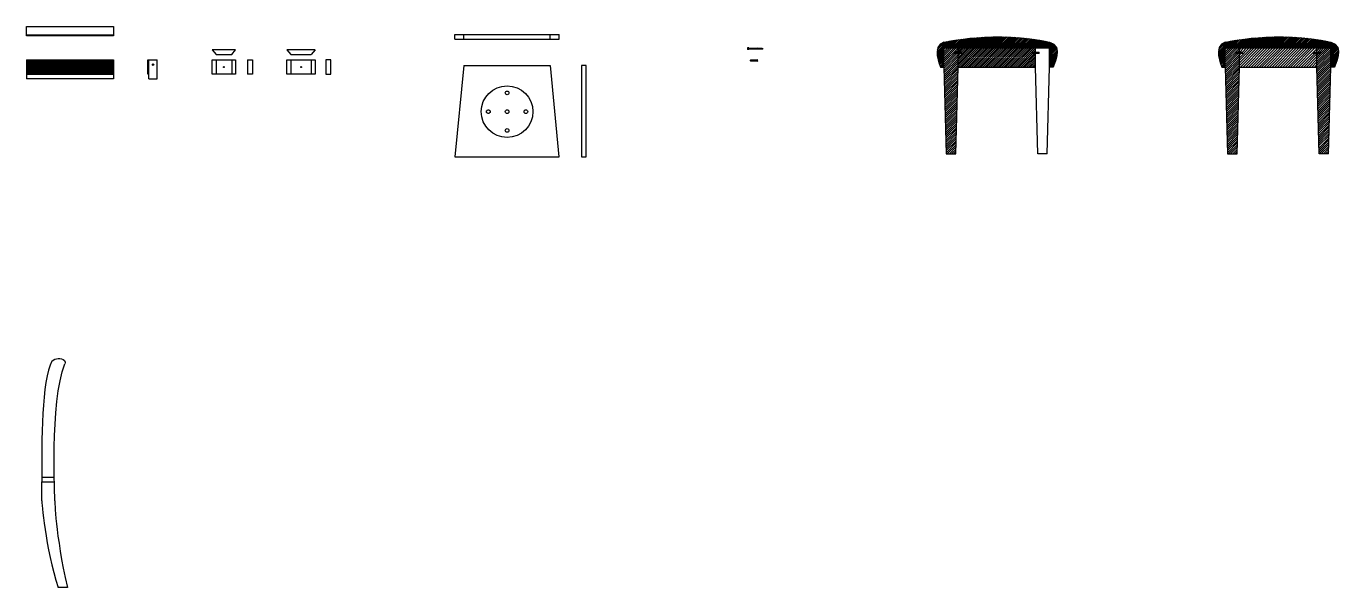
# Model space of a CAD drawing. Header units: millimetres. Extents: x 96 to 1233, y -22 to 391.
# Drawn here: x 671 to 1233, y 54 to 293 of the extents above; entities that cross this region are included whole.
import ezdxf

# ---------------------------------------------------------------- set-up
doc = ezdxf.new("R2010")
doc.units = ezdxf.units.MM
doc.layers.get('0').update_dxf_attribs({"color": 255})
doc.layers.add('A-FURN', color=8, linetype='Continuous', lineweight=18)
for name, color, linetype in [('fuirniture', 8, 'Continuous'), ('viti', 2, 'Continuous'), ('viti2', 4, 'Continuous')]:
    doc.layers.add(name, color=color, linetype=linetype)

msp = doc.modelspace()

# ---------------------------------------------------------------- hatches: boundary and pattern name
h = msp.add_hatch()
h.set_pattern_fill('ANSI31', color=8, scale=0.15)
edge = h.paths.add_edge_path()
edge.add_spline(control_points=[(1106.56, 286.19), (1084.06, 291.23), (1061.56, 286.14), (1061.56, 286.14)], knot_values=[0, 0, 0, 0, 51, 51, 51, 51], degree=3, periodic=0)
edge.add_spline(control_points=[(1061.56, 286.14), (1056.04, 284.84), (1060.06, 275.57), (1060.06, 275.57)], knot_values=[0, 0, 0, 0, 9.999988, 9.999988, 9.999988, 9.999988], degree=3, periodic=0)
edge.add_line((1060.06, 275.57), (1061.56, 275.57))
edge.add_line((1061.56, 275.57), (1061.56, 283.67))
edge.add_line((1061.56, 283.67), (1067.56, 283.67))
edge.add_line((1067.56, 283.67), (1074.56, 283.67))
edge.add_line((1074.56, 283.67), (1093.56, 283.67))
edge.add_line((1093.56, 283.67), (1100.56, 283.67))
edge.add_line((1100.56, 283.67), (1106.56, 283.67))
edge.add_line((1106.56, 283.67), (1106.56, 275.57))
edge.add_line((1106.56, 275.57), (1108.06, 275.57))
edge.add_spline(control_points=[(1108.06, 275.57), (1108.06, 275.57), (1112.82, 284.85), (1106.56, 286.19)], knot_values=[0, 0, 0, 0, 10, 10, 10, 10], degree=3, periodic=0)
edge.add_line((1106.56, 286.19), (1106.56, 286.19))
h = msp.add_hatch()
h.set_pattern_fill('ANSI31', color=8, scale=0.15)
h.set_pattern_definition([(45, (119.82726, 0), (-0.3367596, 0.3367596), [])])
edge = h.paths.add_edge_path()
edge.add_spline(control_points=[(1226.39, 286.19), (1203.89, 291.23), (1181.39, 286.14), (1181.39, 286.14)], knot_values=[0, 0, 0, 0, 51, 51, 51, 51], degree=3, periodic=0)
edge.add_spline(control_points=[(1181.39, 286.14), (1175.87, 284.84), (1179.89, 275.57), (1179.89, 275.57)], knot_values=[0, 0, 0, 0, 9.999988, 9.999988, 9.999988, 9.999988], degree=3, periodic=0)
edge.add_line((1179.89, 275.57), (1181.39, 275.57))
edge.add_line((1181.39, 275.57), (1181.39, 283.67))
edge.add_line((1181.39, 283.67), (1187.39, 283.67))
edge.add_line((1187.39, 283.67), (1194.39, 283.67))
edge.add_line((1194.39, 283.67), (1213.39, 283.67))
edge.add_line((1213.39, 283.67), (1220.39, 283.67))
edge.add_line((1220.39, 283.67), (1226.39, 283.67))
edge.add_line((1226.39, 283.67), (1226.39, 275.57))
edge.add_line((1226.39, 275.57), (1227.89, 275.57))
edge.add_spline(control_points=[(1227.89, 275.57), (1227.89, 275.57), (1232.64, 284.85), (1226.39, 286.19)], knot_values=[0, 0, 0, 0, 10, 10, 10, 10], degree=3, periodic=0)
edge.add_line((1226.39, 286.19), (1226.39, 286.19))
h = msp.add_hatch()
h.set_pattern_fill('ANSI31', color=8, scale=0.2)
h.paths.add_polyline_path([(1061.56, 275.57), (1062.56, 238.57), (1066.56, 238.57), (1067.56, 275.57), (1067.56, 277.57), (1067.56, 281.29), (1066.06, 281.29), (1066.06, 281.99), (1067.56, 281.99), (1067.56, 283.67), (1065.56, 283.67), (1061.56, 283.67)])
h = msp.add_hatch()
h.set_pattern_fill('ANSI31', color=8, scale=0.18)
h.paths.add_polyline_path([(1100.56, 281.34), (1099.17, 281.34), (1099.17, 281.35, -0.171168), (1099.15, 281.37), (1099.06, 281.49), (1099.06, 281.79), (1099.15, 281.92, -0.250765), (1099.19, 281.94), (1100.56, 281.94), (1100.56, 283.67), (1067.56, 283.67), (1067.56, 281.99), (1069.06, 281.99), (1069.06, 281.29), (1067.56, 281.29), (1067.56, 277.57), (1067.56, 275.57), (1100.56, 275.57), (1100.56, 277.57)])
at = {"layer": 'A-FURN'}
h = msp.add_hatch(dxfattribs=at)
h.set_pattern_fill('ANSI31', color=8, scale=0.2)
h.set_pattern_definition([(45, (119.82726, 0), (-0.4490128, 0.4490128), [])])
h.paths.add_polyline_path([(1226.39, 275.57), (1226.39, 283.67), (1222.39, 283.67), (1220.39, 283.67), (1220.39, 281.94), (1221.79, 281.94), (1221.89, 281.79), (1221.89, 281.49), (1221.78, 281.33), (1221.78, 281.34), (1220.39, 281.34), (1220.39, 277.57), (1220.39, 275.57), (1221.39, 238.57), (1225.39, 238.57)])
h.paths.add_polyline_path([(1187.39, 275.57), (1187.39, 277.57), (1187.39, 281.34), (1185.99, 281.34), (1185.89, 281.49), (1185.89, 281.79), (1186, 281.96), (1186, 281.94), (1187.39, 281.94), (1187.39, 283.67), (1185.39, 283.67), (1181.39, 283.67), (1181.39, 275.57), (1182.39, 238.57), (1186.39, 238.57)])
h = msp.add_hatch(dxfattribs=at)
h.set_pattern_fill('ANSI31', color=8, scale=0.25)
h.set_pattern_definition([(45, (119.8273, 0), (-0.561266, 0.561266), [])])
h.paths.add_polyline_path([(1220.39, 281.34), (1218.99, 281.34), (1218.89, 281.49), (1218.89, 281.79), (1219, 281.96), (1219, 281.94), (1220.39, 281.94), (1220.39, 283.67), (1187.39, 283.67), (1187.39, 281.94), (1188.79, 281.94), (1188.89, 281.79), (1188.89, 281.49), (1188.78, 281.33), (1188.78, 281.34), (1187.39, 281.34), (1187.39, 277.57), (1187.39, 275.57), (1220.39, 275.57), (1220.39, 277.57)])

# ---------------------------------------------------------------- linework, layer by layer
for p, q in [((670.74, 288.88), (670.74, 292.88)), ((670.74, 292.88), (707.84, 292.88)), ((707.84, 292.88), (707.84, 288.88)), ((670.74, 288.88), (670.74, 289.28)), ((707.84, 288.88), (670.74, 288.88)), ((853.23, 287.44), (853.23, 289.44)), ((853.23, 287.44), (853.23, 289.44)), ((853.23, 289.44), (897.7, 289.44)), ((853.23, 287.44), (897.7, 287.44)), ((857.01, 287.44), (857.01, 289.44)), ((893.89, 287.44), (893.89, 289.44)), ((897.7, 287.44), (897.7, 289.44)), ((759.88, 282.93), (749.88, 282.93)), ((749.88, 282.93), (751.58, 280.83)), ((758.18, 280.83), (759.88, 282.93)), ((793.71, 282.93), (781.71, 282.93)), ((781.71, 282.93), (783.41, 280.83)), ((793.71, 282.93), (792.01, 280.83)), ((1061.56, 275.57), (1061.56, 283.67)), ((1061.56, 283.67), (1065.56, 283.67)), ((1065.56, 283.67), (1102.56, 283.67)), ((1067.56, 281.99), (1066.06, 281.99)), ((1066.06, 281.29), (1066.06, 281.99)), ((1069.06, 281.29), (1066.06, 281.29)), ((1067.56, 281.99), (1067.56, 283.67)), ((1067.56, 281.99), (1069.06, 281.99)), ((1067.56, 277.57), (1067.56, 281.29)), ((1069.06, 281.99), (1069.06, 281.29)), ((1100.56, 277.57), (1100.56, 283.67)), ((1102.56, 283.67), (1106.56, 283.67)), ((1106.56, 275.57), (1106.56, 283.67)), ((1181.39, 275.57), (1181.39, 283.67)), ((1181.39, 283.67), (1185.39, 283.67)), ((1185.39, 283.67), (1222.39, 283.67)), ((1187.39, 281.94), (1187.39, 283.67)), ((1187.39, 277.57), (1187.39, 281.34)), ((1220.39, 281.94), (1220.39, 283.67)), ((1220.39, 277.57), (1220.39, 281.34)), ((1222.39, 283.67), (1226.39, 283.67)), ((1226.39, 275.57), (1226.39, 283.67)), ((670.74, 278.61), (703.74, 278.61)), ((670.74, 278.61), (670.74, 270.51)), ((703.74, 278.61), (707.84, 278.61)), ((707.84, 278.61), (707.84, 270.51)), ((722.51, 272.51), (722.51, 278.61)), ((722.51, 278.61), (722.91, 278.61)), ((722.91, 278.61), (726.51, 278.61)), ((722.91, 272.51), (722.91, 278.61)), ((726.51, 270.51), (726.51, 278.61)), ((749.88, 278.61), (759.88, 278.61)), ((749.88, 272.51), (749.88, 278.61)), ((751.58, 280.83), (758.18, 280.83)), ((751.58, 278.61), (751.58, 272.51)), ((758.18, 278.61), (758.18, 272.51)), ((759.88, 278.61), (759.88, 272.51)), ((764.96, 278.61), (764.96, 272.51)), ((764.96, 278.61), (767.06, 278.61)), ((767.06, 278.61), (767.06, 272.51)), ((781.71, 278.61), (793.71, 278.61)), ((781.71, 272.51), (781.71, 278.61)), ((783.41, 280.83), (792.01, 280.83)), ((783.41, 278.61), (783.41, 272.51)), ((792.01, 278.61), (792.01, 272.51)), ((793.71, 278.61), (793.71, 272.51)), ((798.29, 278.61), (798.29, 272.51)), ((800.39, 278.61), (798.29, 278.61)), ((800.39, 272.51), (800.39, 278.61)), ((857.01, 276.25), (853.23, 237.35)), ((857.01, 276.25), (893.89, 276.25)), ((897.7, 237.35), (893.98, 276.25)), ((909.23, 276.25), (907.23, 276.25)), ((907.23, 276.25), (907.23, 237.35)), ((909.23, 237.35), (909.23, 276.25)), ((1060.06, 275.57), (1061.56, 275.57)), ((1061.56, 275.57), (1062.56, 238.57)), ((1066.56, 238.57), (1067.56, 275.57)), ((1067.56, 275.57), (1067.56, 277.57)), ((1067.56, 275.57), (1100.56, 275.57)), ((1100.56, 275.57), (1100.56, 277.57)), ((1101.56, 238.57), (1100.56, 275.57)), ((1105.56, 238.57), (1106.56, 275.57)), ((1108.06, 275.57), (1106.56, 275.57)), ((1179.89, 275.57), (1181.39, 275.57)), ((1181.39, 275.57), (1182.39, 238.57)), ((1186.39, 238.57), (1187.39, 275.57)), ((1187.39, 275.57), (1187.39, 277.57)), ((1187.39, 275.57), (1220.39, 275.57)), ((1220.39, 275.57), (1220.39, 277.57)), ((1221.39, 238.57), (1220.39, 275.57)), ((1225.39, 238.57), (1226.39, 275.57)), ((1227.89, 275.57), (1226.39, 275.57)), ((703.74, 270.51), (670.74, 270.51)), ((707.84, 270.51), (703.74, 270.51)), ((722.91, 270.51), (722.91, 272.51)), ((722.91, 270.51), (726.51, 270.51)), ((759.88, 272.51), (749.88, 272.51)), ((767.06, 272.51), (764.96, 272.51)), ((793.71, 272.51), (781.71, 272.51)), ((798.29, 272.51), (800.39, 272.51)), ((853.23, 237.35), (897.7, 237.35)), ((907.23, 237.35), (909.23, 237.35)), ((1062.56, 238.57), (1066.56, 238.57)), ((1105.56, 238.57), (1101.56, 238.57)), ((1182.39, 238.57), (1186.39, 238.57)), ((1225.39, 238.57), (1221.39, 238.57)), ((677.28, 100.74), (682.62, 100.74)), ((677.28, 90.74), (677.28, 98.84)), ((677.28, 98.84), (682.62, 98.84)), ((688.22, 53.74), (684.22, 53.74))]:
    msp.add_line(p, q)
for centre, radius in [((724.71, 276.58), 0.3), ((754.88, 275.56), 0.2), ((787.71, 275.56), 0.2)]:
    msp.add_circle(centre, radius)
for centre, start, end in [((1099.19, 281.89), 90, 146.3099), ((1099.19, 281.39), 213.6901, 270), ((1219.02, 281.89), 90, 146.3099), ((1219.02, 281.39), 213.6901, 270)]:
    msp.add_arc(centre, 0.05, start, end)
for points in [[(1061.56, 286.14), (1061.56, 286.14), (1084.06, 291.23), (1106.56, 286.19)], [(1181.39, 286.14), (1181.39, 286.14), (1203.89, 291.23), (1226.39, 286.19)], [(1061.56, 286.14), (1056.04, 284.84), (1060.06, 275.57), (1060.06, 275.57)], [(1106.56, 286.19), (1112.82, 284.85), (1108.06, 275.57), (1108.06, 275.57)], [(1181.39, 286.14), (1175.87, 284.84), (1179.89, 275.57), (1179.89, 275.57)], [(1226.39, 286.19), (1232.64, 284.85), (1227.89, 275.57), (1227.89, 275.57)], [(681.63, 150.26), (682.96, 151.49), (685.62, 151.93), (687, 150.52)], [(681.63, 150.26), (677.15, 142), (677.28, 116.04), (677.28, 98.84)], [(682.89, 90.74), (682.89, 90.74), (680.69, 132.55), (687.12, 149.08)], [(687, 150.52), (687.34, 150.18), (687.29, 149.53), (687.12, 149.08)], [(677.28, 90.74), (677.28, 90.74), (678.84, 70.6), (684.22, 53.74)], [(682.89, 90.74), (682.89, 90.74), (682.92, 76.98), (688.22, 53.74)]]:
    msp.add_open_spline(points, degree=3)
at = {"layer": 'fuirniture'}
for p, q in [((1100.56, 282.77), (1100.56, 282.77)), ((1220.39, 282.77), (1220.39, 282.77)), ((1100.56, 280.37), (1100.56, 280.37)), ((1220.39, 280.37), (1220.39, 280.37))]:
    msp.add_line(p, q, dxfattribs=at)
at = {"layer": 'viti'}
for p, q in [((670.74, 289.28), (707.84, 289.28)), ((978.45, 283.77), (977.95, 283.77)), ((977.95, 283.77), (977.95, 282.96)), ((978.45, 282.96), (977.95, 282.96)), ((978.45, 283.52), (978.45, 283.77)), ((982.15, 283.53), (978.45, 283.52)), ((978.45, 283.52), (978.45, 283.21)), ((982.18, 283.22), (978.45, 283.21)), ((978.45, 283.21), (978.45, 282.96)), ((984.24, 283.52), (984.48, 283.37)), ((984.24, 283.22), (984.48, 283.37)), ((1066.07, 281.81), (1066.15, 281.92)), ((1066.07, 281.48), (1066.15, 281.37)), ((1066.17, 281.94), (1066.17, 281.35)), ((1066.19, 281.94), (1068.94, 281.94)), ((1068.94, 281.34), (1066.19, 281.34)), ((1068.95, 281.94), (1068.95, 281.35)), ((1069.05, 281.81), (1068.98, 281.92)), ((1069.05, 281.48), (1068.98, 281.37)), ((1099.06, 281.51), (1099.06, 281.78)), ((1099.07, 281.81), (1099.15, 281.92)), ((1099.07, 281.48), (1099.15, 281.37)), ((1099.17, 281.94), (1099.17, 281.35)), ((1099.19, 281.94), (1101.94, 281.94)), ((1101.94, 281.34), (1099.19, 281.34)), ((1101.95, 281.94), (1101.95, 281.35)), ((1102.05, 281.81), (1101.98, 281.92)), ((1102.05, 281.48), (1101.98, 281.37)), ((1102.06, 281.51), (1102.06, 281.78)), ((1185.89, 281.51), (1185.89, 281.78)), ((1185.9, 281.81), (1185.97, 281.92)), ((1185.9, 281.48), (1185.97, 281.37)), ((1186.02, 281.94), (1188.76, 281.94)), ((1188.76, 281.34), (1186.02, 281.34)), ((1188.88, 281.81), (1188.8, 281.92)), ((1188.88, 281.48), (1188.8, 281.37)), ((1188.89, 281.51), (1188.89, 281.78)), ((1218.89, 281.51), (1218.89, 281.78)), ((1218.9, 281.81), (1218.97, 281.92)), ((1218.9, 281.48), (1218.97, 281.37)), ((1219.02, 281.94), (1221.76, 281.94)), ((1221.76, 281.34), (1219.02, 281.34)), ((1221.88, 281.81), (1221.8, 281.92)), ((1221.88, 281.48), (1221.8, 281.37)), ((1221.89, 281.51), (1221.89, 281.78)), ((979.17, 278.2), (979.17, 278.47)), ((979.18, 278.5), (979.26, 278.61)), ((979.18, 278.17), (979.26, 278.06)), ((979.29, 278.63), (979.29, 278.04)), ((979.3, 278.64), (982.05, 278.64)), ((982.05, 278.04), (979.3, 278.04)), ((982.06, 278.63), (982.06, 278.04)), ((982.17, 278.5), (982.09, 278.61)), ((982.17, 278.17), (982.09, 278.06)), ((982.17, 278.2), (982.17, 278.47))]:
    msp.add_line(p, q, dxfattribs=at)
for centre, radius in [((875.5, 256.54), 11), ((875.5, 264.54), 0.8), ((867.5, 256.54), 0.8), ((875.5, 256.54), 0.8), ((883.5, 256.54), 0.8), ((875.5, 248.54), 0.8)]:
    msp.add_circle(centre, radius, dxfattribs=at)
for centre, start, end in [((1066.11, 281.78), 146.3099, 180), ((1066.11, 281.51), 180, 213.6901), ((1066.19, 281.89), 90, 146.3099), ((1066.19, 281.39), 213.6901, 270), ((1068.94, 281.89), 33.6901, 90), ((1068.94, 281.39), 270, 326.3099), ((1069.01, 281.78), 0, 33.6901), ((1069.01, 281.51), 326.3099, 0), ((1099.11, 281.78), 146.3099, 180), ((1099.11, 281.51), 180, 213.6901), ((1101.94, 281.89), 33.6901, 90), ((1101.94, 281.39), 270, 326.3099), ((1102.01, 281.78), 0, 33.6901), ((1102.01, 281.51), 326.3099, 0), ((1185.94, 281.78), 146.3099, 180), ((1185.94, 281.51), 180, 213.6901), ((1186.02, 281.89), 90, 146.3099), ((1186.02, 281.39), 213.6901, 270), ((1188.76, 281.89), 33.6901, 90), ((1188.76, 281.39), 270, 326.3099), ((1188.84, 281.78), 0, 33.6901), ((1188.84, 281.51), 326.3099, 0), ((1218.94, 281.78), 146.3099, 180), ((1218.94, 281.51), 180, 213.6901), ((1221.76, 281.89), 33.6901, 90), ((1221.76, 281.39), 270, 326.3099), ((1221.84, 281.78), 0, 33.6901), ((1221.84, 281.51), 326.3099, 0), ((979.22, 278.47), 146.3099, 180), ((979.22, 278.2), 180, 213.6901), ((979.3, 278.59), 90, 146.3099), ((979.3, 278.09), 213.6901, 270), ((982.05, 278.59), 33.6901, 90), ((982.05, 278.09), 270, 326.3099), ((982.12, 278.47), 0, 33.6901), ((982.12, 278.2), 326.3099, 0)]:
    msp.add_arc(centre, 0.05, start, end, dxfattribs=at)
at = {"layer": 'viti2'}
for p, q in [((982.15, 283.53), (982.19, 283.57)), ((982.15, 283.18), (982.15, 283.53)), ((982.18, 283.22), (982.15, 283.18)), ((982.21, 283.52), (982.18, 283.22)), ((982.2, 283.17), (982.18, 283.22)), ((982.19, 283.57), (982.21, 283.52)), ((982.25, 283.22), (982.2, 283.17)), ((982.21, 283.52), (982.26, 283.57)), ((982.28, 283.52), (982.25, 283.22)), ((982.27, 283.17), (982.25, 283.22)), ((982.26, 283.57), (982.28, 283.52)), ((982.32, 283.22), (982.27, 283.17)), ((982.28, 283.52), (982.33, 283.57)), ((982.35, 283.52), (982.32, 283.22)), ((982.34, 283.17), (982.32, 283.22)), ((982.33, 283.57), (982.35, 283.52)), ((982.39, 283.22), (982.34, 283.17)), ((982.35, 283.52), (982.4, 283.57)), ((982.42, 283.52), (982.39, 283.22)), ((982.41, 283.17), (982.39, 283.22)), ((982.4, 283.57), (982.42, 283.52)), ((982.46, 283.22), (982.41, 283.17)), ((982.42, 283.52), (982.47, 283.57)), ((982.49, 283.52), (982.46, 283.22)), ((982.48, 283.17), (982.46, 283.22)), ((982.47, 283.57), (982.49, 283.52)), ((982.53, 283.22), (982.48, 283.17)), ((982.49, 283.52), (982.54, 283.57)), ((982.56, 283.52), (982.53, 283.22)), ((982.55, 283.17), (982.53, 283.22)), ((982.54, 283.57), (982.56, 283.52)), ((982.6, 283.22), (982.55, 283.17)), ((982.56, 283.52), (982.61, 283.57)), ((982.63, 283.52), (982.6, 283.22)), ((982.62, 283.17), (982.6, 283.22)), ((982.61, 283.57), (982.63, 283.52)), ((982.67, 283.22), (982.62, 283.17)), ((982.63, 283.52), (982.68, 283.57)), ((982.7, 283.52), (982.67, 283.22)), ((982.69, 283.17), (982.67, 283.22)), ((982.68, 283.57), (982.7, 283.52)), ((982.74, 283.22), (982.69, 283.17)), ((982.7, 283.52), (982.75, 283.57)), ((982.77, 283.52), (982.74, 283.22)), ((982.76, 283.17), (982.74, 283.22)), ((982.75, 283.57), (982.77, 283.52)), ((982.81, 283.22), (982.76, 283.17)), ((982.77, 283.52), (982.82, 283.57)), ((982.84, 283.52), (982.81, 283.22)), ((982.83, 283.17), (982.81, 283.22)), ((982.82, 283.57), (982.84, 283.52)), ((982.88, 283.22), (982.83, 283.17)), ((982.84, 283.52), (982.89, 283.57)), ((982.91, 283.52), (982.88, 283.22)), ((982.9, 283.17), (982.88, 283.22)), ((982.89, 283.57), (982.91, 283.52)), ((982.95, 283.22), (982.9, 283.17)), ((982.91, 283.52), (982.96, 283.57)), ((982.98, 283.52), (982.95, 283.22)), ((982.97, 283.17), (982.95, 283.22)), ((982.96, 283.57), (982.98, 283.52)), ((983.02, 283.22), (982.97, 283.17)), ((982.98, 283.52), (983.03, 283.57)), ((983.05, 283.52), (983.02, 283.22)), ((983.04, 283.17), (983.02, 283.22)), ((983.03, 283.57), (983.05, 283.52)), ((983.09, 283.22), (983.04, 283.17)), ((983.05, 283.52), (983.1, 283.57)), ((983.12, 283.52), (983.09, 283.22)), ((983.11, 283.17), (983.09, 283.22)), ((983.1, 283.57), (983.12, 283.52)), ((983.16, 283.22), (983.11, 283.17)), ((983.12, 283.52), (983.17, 283.57)), ((983.19, 283.52), (983.16, 283.22)), ((983.18, 283.17), (983.16, 283.22)), ((983.17, 283.57), (983.19, 283.52)), ((983.23, 283.22), (983.18, 283.17)), ((983.19, 283.52), (983.24, 283.57)), ((983.26, 283.52), (983.23, 283.22)), ((983.25, 283.17), (983.23, 283.22)), ((983.24, 283.57), (983.26, 283.52)), ((983.3, 283.22), (983.25, 283.17)), ((983.26, 283.52), (983.31, 283.57)), ((983.33, 283.52), (983.3, 283.22)), ((983.32, 283.17), (983.3, 283.22)), ((983.31, 283.57), (983.33, 283.52)), ((983.37, 283.22), (983.32, 283.17)), ((983.33, 283.52), (983.38, 283.57)), ((983.4, 283.52), (983.37, 283.22)), ((983.39, 283.17), (983.37, 283.22)), ((983.38, 283.57), (983.4, 283.52)), ((983.44, 283.22), (983.39, 283.17)), ((983.4, 283.52), (983.45, 283.57)), ((983.47, 283.52), (983.44, 283.22)), ((983.46, 283.17), (983.44, 283.22)), ((983.45, 283.57), (983.47, 283.52)), ((983.51, 283.22), (983.46, 283.17)), ((983.47, 283.52), (983.52, 283.57)), ((983.54, 283.52), (983.51, 283.22)), ((983.53, 283.17), (983.51, 283.22)), ((983.52, 283.57), (983.54, 283.52)), ((983.58, 283.22), (983.53, 283.17)), ((983.54, 283.52), (983.59, 283.57)), ((983.61, 283.52), (983.58, 283.22)), ((983.6, 283.17), (983.58, 283.22)), ((983.59, 283.57), (983.61, 283.52)), ((983.65, 283.22), (983.6, 283.17)), ((983.61, 283.52), (983.66, 283.57)), ((983.68, 283.52), (983.65, 283.22)), ((983.67, 283.17), (983.65, 283.22)), ((983.66, 283.57), (983.68, 283.52)), ((983.72, 283.22), (983.67, 283.17)), ((983.68, 283.52), (983.73, 283.57)), ((983.75, 283.52), (983.72, 283.22)), ((983.74, 283.17), (983.72, 283.22)), ((983.73, 283.57), (983.75, 283.52)), ((983.79, 283.22), (983.74, 283.17)), ((983.75, 283.52), (983.8, 283.57)), ((983.82, 283.52), (983.79, 283.22)), ((983.81, 283.17), (983.79, 283.22)), ((983.8, 283.57), (983.82, 283.52)), ((983.86, 283.22), (983.81, 283.17)), ((983.82, 283.52), (983.87, 283.57)), ((983.89, 283.52), (983.86, 283.22)), ((983.88, 283.17), (983.86, 283.22)), ((983.87, 283.57), (983.89, 283.52)), ((983.93, 283.22), (983.88, 283.17)), ((983.89, 283.52), (983.94, 283.57)), ((983.96, 283.52), (983.93, 283.22)), ((983.95, 283.17), (983.93, 283.22)), ((983.94, 283.57), (983.96, 283.52)), ((984, 283.22), (983.95, 283.17)), ((983.96, 283.52), (984.01, 283.57)), ((984.03, 283.52), (984, 283.22)), ((984.02, 283.17), (984, 283.22)), ((984.01, 283.57), (984.03, 283.52)), ((984.07, 283.22), (984.02, 283.17)), ((984.03, 283.52), (984.08, 283.57)), ((984.1, 283.52), (984.07, 283.22)), ((984.09, 283.17), (984.07, 283.22)), ((984.08, 283.57), (984.1, 283.52)), ((984.14, 283.22), (984.09, 283.17)), ((984.1, 283.52), (984.15, 283.57)), ((984.17, 283.52), (984.14, 283.22)), ((984.16, 283.17), (984.14, 283.22)), ((984.15, 283.57), (984.17, 283.52)), ((984.21, 283.22), (984.16, 283.17)), ((984.17, 283.52), (984.22, 283.57)), ((984.24, 283.52), (984.21, 283.22)), ((984.21, 283.22), (984.24, 283.22)), ((984.22, 283.57), (984.24, 283.52)), ((984.24, 283.52), (984.24, 283.52)), ((984.24, 283.22), (984.24, 283.52)), ((1066.26, 281.84), (1068.86, 281.84)), ((1066.26, 281.74), (1068.86, 281.74)), ((1066.26, 281.64), (1068.86, 281.64)), ((1066.26, 281.54), (1068.86, 281.54)), ((1066.26, 281.44), (1068.86, 281.44)), ((1099.26, 281.84), (1101.86, 281.84)), ((1099.26, 281.74), (1101.86, 281.74)), ((1099.26, 281.64), (1101.86, 281.64)), ((1099.26, 281.54), (1101.86, 281.54)), ((1099.26, 281.44), (1101.86, 281.44)), ((670.74, 278.11), (707.84, 278.11)), ((670.74, 277.71), (707.84, 277.71)), ((670.74, 277.27), (707.84, 277.3)), ((670.74, 276.91), (707.84, 276.91)), ((670.74, 276.51), (707.84, 276.51)), ((670.74, 276.11), (707.84, 276.11)), ((670.74, 275.71), (707.84, 275.71)), ((722.91, 278.11), (722.51, 278.11)), ((722.91, 277.71), (722.51, 277.71)), ((722.91, 277.31), (722.51, 277.31)), ((722.91, 276.91), (722.51, 276.91)), ((722.91, 276.51), (722.51, 276.51)), ((722.91, 276.11), (722.51, 276.11)), ((722.91, 275.71), (722.51, 275.71)), ((722.91, 275.71), (722.51, 275.71)), ((979.37, 278.54), (981.97, 278.54)), ((979.37, 278.44), (981.97, 278.44)), ((979.37, 278.34), (981.97, 278.34)), ((979.37, 278.24), (981.97, 278.24)), ((979.37, 278.14), (981.97, 278.14)), ((670.74, 275.31), (707.84, 275.31)), ((670.74, 274.91), (707.84, 274.91)), ((670.74, 274.51), (707.84, 274.51)), ((670.74, 274.11), (707.84, 274.11)), ((670.74, 273.71), (707.84, 273.71)), ((670.74, 273.31), (707.84, 273.31)), ((670.74, 272.91), (707.84, 272.91)), ((670.74, 272.51), (707.84, 272.51)), ((722.91, 275.31), (722.51, 275.31)), ((722.91, 275.31), (722.51, 275.31)), ((722.91, 274.91), (722.51, 274.91)), ((722.91, 274.51), (722.51, 274.51)), ((722.91, 274.51), (722.51, 274.51)), ((722.91, 274.11), (722.51, 274.11)), ((722.91, 273.71), (722.51, 273.71)), ((722.91, 273.31), (722.51, 273.31)), ((722.91, 272.91), (722.51, 272.91)), ((722.91, 272.51), (722.51, 272.51))]:
    msp.add_line(p, q, dxfattribs=at)

doc.saveas('drawing.dxf')
